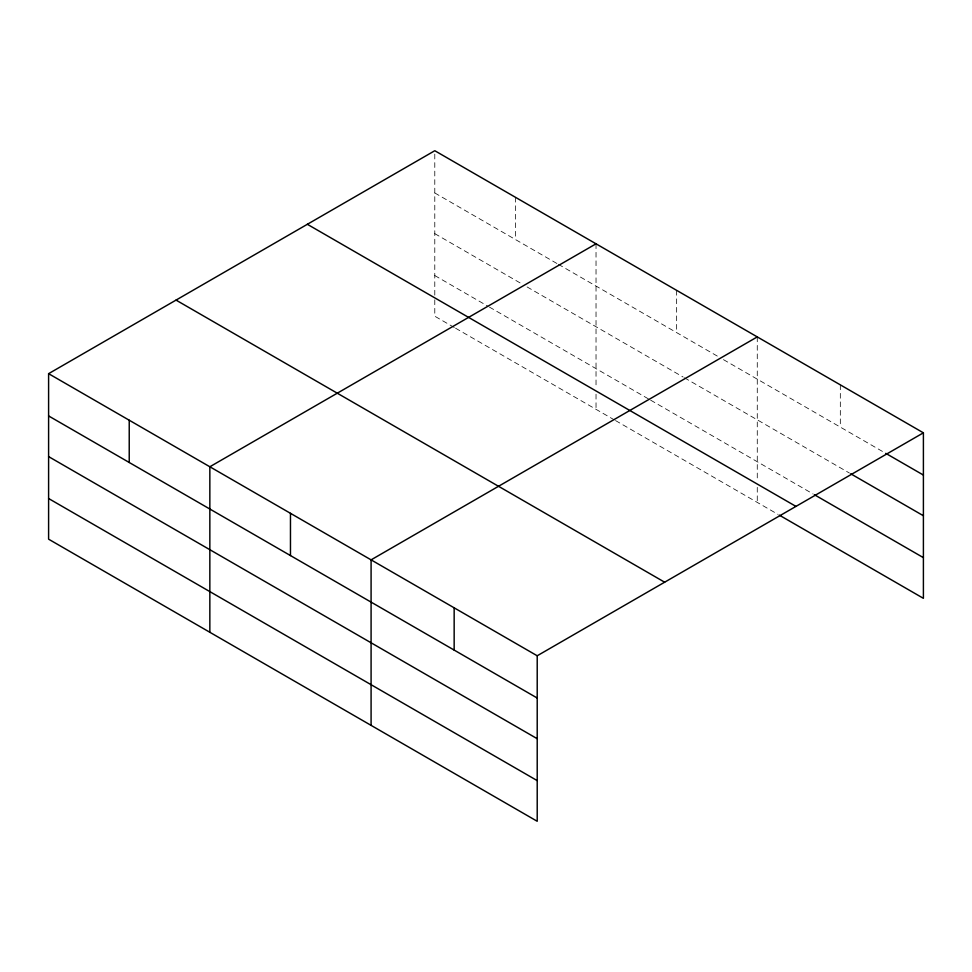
<?xml version="1.0" encoding="UTF-8"?>
<svg xmlns="http://www.w3.org/2000/svg" width="972" height="972" viewBox="0 0 972 972"><rect width="100%" height="100%" fill="white"/><g stroke="black" fill="none" stroke-linecap="round" stroke-linejoin="round"><path stroke-width="0.73" stroke-dasharray="4.86 3.65" d="M434.788 295.136L434.788 150.721M434.788 192.966L557.017 263.546M558.317 264.287L718.259 356.639M723.46 359.64L884.459 452.588M434.788 233.645L521.903 283.945M527.103 286.947L683.146 377.039M684.446 377.792L849.419 473.036M434.788 275.55L488.102 306.326M489.402 307.079L649.345 399.419M650.645 400.172L813.078 493.958M454.288 327.479L434.788 316.228L434.788 296.642M455.589 328.232L614.231 419.831M615.531 420.572L778.037 514.395M840.33 384.863L840.33 427.109M757.273 336.907L757.273 481.322M757.273 487.349L757.273 502.415M676.646 290.361L676.646 332.606M596.03 243.814L596.03 388.229M596.03 394.255L596.03 409.321M515.403 197.267L515.403 239.513"/><path stroke-width="1.46" d="M48.6 373.673L537.212 655.772L537.212 821.279L48.6 539.181L48.6 373.673L434.788 150.721L923.4 432.819L923.4 598.327L779.337 515.148M596.03 243.814L209.843 466.767L209.843 632.274M757.273 336.907L371.085 559.86L371.085 725.367M537.212 655.772L923.4 432.819M885.759 453.341L923.4 475.065M850.719 473.777L923.4 515.743M814.378 494.712L923.4 557.649M307.346 224.289L795.959 506.4M176.041 300.105L664.654 582.204M48.6 415.931L537.212 698.03M48.6 456.597L537.212 738.708M48.6 498.515L537.212 780.613M454.155 607.816L454.155 650.074M290.47 513.313L290.47 555.571M129.227 420.22L129.227 462.478"/></g></svg>
